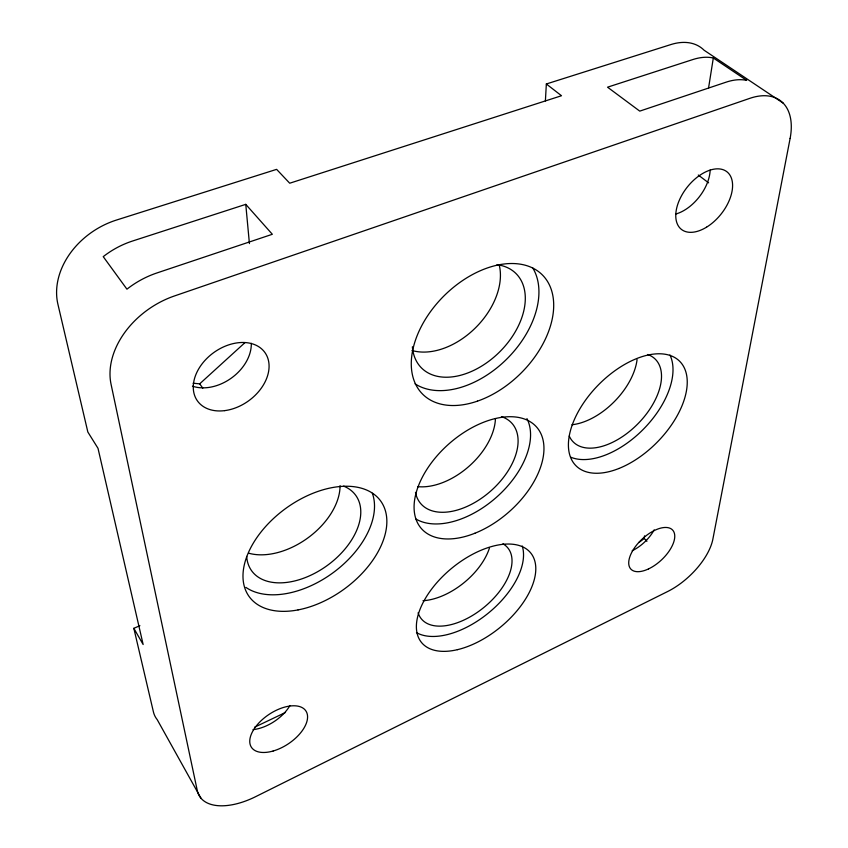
<?xml version="1.0" encoding="UTF-8"?>
<svg xmlns="http://www.w3.org/2000/svg" width="848" height="848" viewBox="0 0 848 848"><rect width="100%" height="100%" fill="white"/><g stroke="black" fill="none" stroke-linecap="round" stroke-linejoin="round"><path stroke-width="1.27" d="M545.391 100.912L546.345 83.984L670.874 44.562A64.533 40.651 -54.6 0 1 704.084 50.223L783.17 103.127M638.82 542.529A49.332 25.588 -43.4 0 0 644.215 538.448L644.533 535.851M708.568 87.969L713.316 57.993A65.497 40.407 -54.2 0 0 692.88 59.54L607.539 87.185L639.752 111.12L726.132 82.161A66.95 39.983 -53.5 0 1 746.685 80.359L713.316 57.993M193.111 383.232L199.683 383.847L245.051 342.55M254.527 727.245L285.511 712.447M200.902 798.095L157.177 719.592A56.731 32.521 -31.9 0 1 153.403 711.843L133.836 628.315L139.888 625.686M245.761 204.357L132.447 241.055A74.995 58.162 -32.9 0 0 103.233 256.647L126.935 289.179A76.956 58.046 -33.6 0 1 156.827 272.992L272.335 234.281L245.761 204.357L249.418 243.567M698.275 175.027L708.589 182.839M546.345 83.984L561.503 95.739L289.709 183.221L276.618 169.356L116.42 220.067A73.712 58.205 -32.4 0 0 57.918 304.273L87.842 432.024L98.008 448.327L143.142 644.512L133.836 628.315M644.215 538.448L646.929 541.289M199.683 383.847L202.81 388.13M289.942 705.525A32.288 17.797 -33.5 0 1 253.001 729.63M637.081 359.605A57.272 33.549 -45.6 0 1 571.955 424.753M489.391 548.179A55.003 31.302 -39.3 0 1 423.014 600.713M340.059 485.681A63.081 40.481 -35.7 0 1 308.343 537.579A63.081 40.481 -35.7 0 1 248.708 553.193M495.444 418.615A59.667 36.994 -41.4 0 1 468.605 466.644A59.667 36.994 -41.4 0 1 417.598 486.625M499.324 265.435A65.476 44.213 -45.1 0 1 474.891 328.409A65.476 44.213 -45.1 0 1 411.99 350.478M647.702 354.506A58.268 33.093 -45.4 0 1 638.724 422.961A58.268 33.093 -45.4 0 1 569.252 436.052M669.931 354.983A72.854 41.393 -45.4 0 1 644.151 428.452A72.854 41.393 -45.4 0 1 570.768 457.21M654.168 529.852A28.217 14.427 -43.2 0 1 632.173 550.755M251.294 343.302A40.799 29.881 -35.5 0 1 231.631 377.901A40.799 29.881 -35.5 0 1 192.443 386.169M710.147 170.077A36.157 21.815 -52 0 1 675.856 214.014M532.82 268.053A83.517 54.844 -44.9 0 1 506.362 359.467A83.517 54.844 -44.9 0 1 415.075 383.847M496.992 264.693A66.791 43.842 -44.9 0 1 498.772 352.768A66.791 43.842 -44.9 0 1 412.382 346.779M522.22 545.964A69.928 38.573 -39.4 0 1 488.607 612.881A69.928 38.573 -39.4 0 1 416.463 632.629M502.938 543.791A55.926 30.846 -39.4 0 1 483.805 607.507A55.926 30.846 -39.4 0 1 418.117 612.765M372.357 493.26A80.39 50.127 -36 0 1 333.815 572.188A80.39 50.127 -36 0 1 245.899 587.388M343.641 486.116A64.289 40.079 -36 0 1 327.243 565.51A64.289 40.079 -36 0 1 246.683 556.436M526.937 418.605A75.981 45.728 -41.4 0 1 497.522 496.324A75.981 45.728 -41.4 0 1 415.944 519.029M501.444 416.633A60.759 36.559 -41.4 0 1 490.685 491.066A60.759 36.559 -41.4 0 1 415.478 492.391M790.113 138.447L712.882 539.095A50.795 24.698 -43.2 0 1 667.62 591.533L255.704 796.632A59.434 31.334 -33 0 1 197.287 790.601L111.077 384.345A78.355 57.897 -34 0 1 174.381 295.984L749.886 98.326A67.988 39.644 -53.1 0 1 790.113 138.447M273.173 750.999A32.733 17.585 -33.8 0 0 306.011 711.133A32.733 17.585 -33.8 0 0 256.838 725.273A32.733 17.585 -33.8 0 0 273.173 750.999M618.881 468.499A73.596 41.043 -45.3 0 0 683.159 365.753A73.596 41.043 -45.3 0 0 581.442 406.256A73.596 41.043 -45.3 0 0 618.881 468.499M648.508 568.923A28.567 14.215 -43.1 0 0 673.1 530.636A28.567 14.215 -43.1 0 0 633.636 549.144A28.567 14.215 -43.1 0 0 648.508 568.923M224.656 410.633A41.52 29.765 -35.8 0 0 266.77 355.662A41.52 29.765 -35.8 0 0 202.089 363.856A41.52 29.765 -35.8 0 0 224.656 410.633M706.543 227.179A36.708 21.624 -51.6 0 0 727.51 172.261A36.708 21.624 -51.6 0 0 678.474 202.322A36.708 21.624 -51.6 0 0 706.543 227.179M477.519 401.115A84.482 54.537 -44.8 0 0 546.504 279.904A84.482 54.537 -44.8 0 0 423.449 322.579A84.482 54.537 -44.8 0 0 477.519 401.115M457.379 649.685A70.607 38.213 -39.4 0 0 534.547 560.146A70.607 38.213 -39.4 0 0 436.36 583.233A70.607 38.213 -39.4 0 0 457.379 649.685M298.083 609.903A81.281 49.799 -36.1 0 0 383.9 506.648A81.281 49.799 -36.1 0 0 262.774 529.83A81.281 49.799 -36.1 0 0 298.083 609.903M474.891 533.244A76.776 45.379 -41.4 0 0 537.219 427.784A76.776 45.379 -41.4 0 0 424.954 472.506A76.776 45.379 -41.4 0 0 474.891 533.244"/></g></svg>
